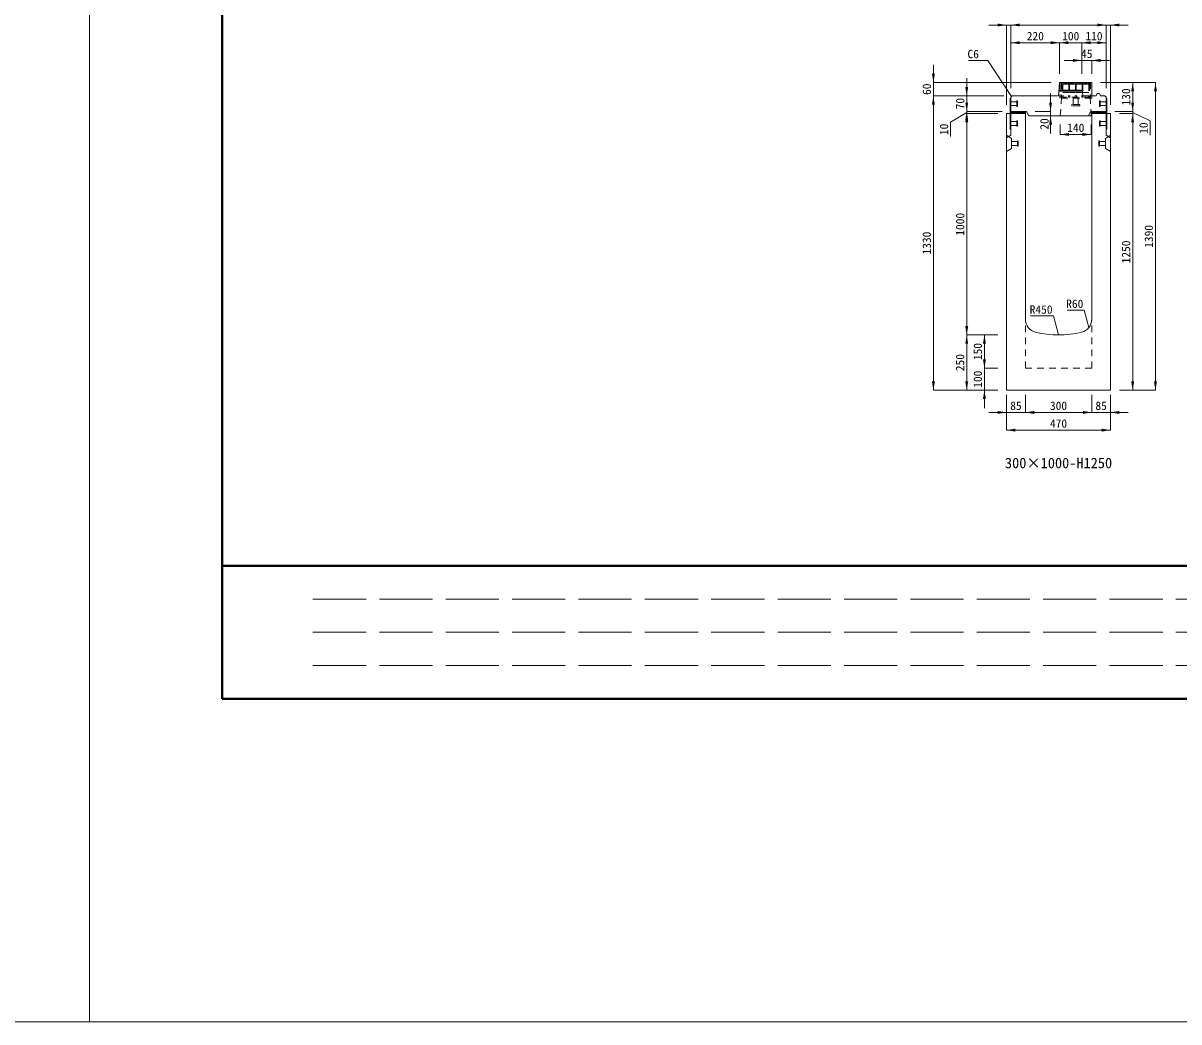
# Model space of a CAD drawing. Units: millimetres at full size, sheet at 1:40. Extents: x -1934 to 44546, y -100881 to -70395.
# Drawn here: x 27446 to 32669, y -100881 to -96370 of the extents above; entities that cross this region are included whole.
import ezdxf
from ezdxf.enums import TextEntityAlignment as Align

# ---------------------------------------------------------------- set-up
doc = ezdxf.new("R2010")
doc.units = ezdxf.units.MM
doc.header["$LTSCALE"] = 40
for name, pattern in [('CHAIN_DOUBLE_DASH', [23.5, 12, -1.5, 3.5, -1.5, 3.5, -1.5]), ('DASHED', [7.5, 6, -1.5]), ('USER1', [1.35, 0.75, -0.6]), ('USER2', [1.35, 0.75, -0.6])]:
    doc.linetypes.add(name, pattern=pattern)
for name, color, linetype, lineweight in [('0_2', 7, 'Continuous', 13), ('インサート', 92, 'USER2', 9), ('グレーチング', 7, 'USER2', 5), ('プレート', 7, 'USER1', 9), ('モルタル', 7, 'Continuous', 9), ('受枠', 3, 'USER2', 5), ('図枠', 7, 'Continuous', 5), ('寸法線', 7, 'Continuous', 9), ('引出線', 4, 'Continuous', 9), ('本体', 2, 'Continuous', 13), ('補助線', 8, 'CHAIN_DOUBLE_DASH', 5)]:
    doc.layers.add(name, color=color, linetype=linetype, lineweight=lineweight)
doc.layers.add('ハッチング_モルタル', color=30, linetype='Continuous')
doc.styles.add('ＭＳ ゴシック', font='')
doc.styles.get('ＭＳ ゴシック').set_extended_font_data('MS Gothic')

# ---------------------------------------------------------------- blocks, each defined once
blk = doc.blocks.new('filled_arrow')
at = {"color": 0, "linetype": 'Continuous', "lineweight": -2}
blk.add_solid([(7.5, 1.25), (0, 0), (7.5, -1.25)], dxfattribs=at)

msp = doc.modelspace()

# ---------------------------------------------------------------- hatches: boundary and pattern name
at = {"layer": 'ハッチング_モルタル'}
for points in [[(31909.82, -96768.55), (31909.82, -96778.55), (31974.82, -96778.55), (31974.82, -96768.55)], [(32274.82, -96768.55), (32274.82, -96778.55), (32339.82, -96778.55), (32339.82, -96768.55)]]:
    msp.add_hatch(color=256, dxfattribs=at).paths.add_polyline_path(points)

# ---------------------------------------------------------------- linework, layer by layer
at = {"layer": '0_2', "color": 1}
for p, q in [((27745.54, -100881.49), (27745.54, -86391.43)), ((-1933.8, -100881.49), (44545.54, -100881.49))]:
    msp.add_line(p, q, dxfattribs=at)
at = {"layer": 'インサート'}
for p, q in [((31909.82, -96725.05), (31936.82, -96725.05)), ((31909.82, -96725.05), (31909.82, -96742.05)), ((31939.82, -96721.05), (31936.82, -96721.05)), ((31936.82, -96721.05), (31936.82, -96746.05)), ((31939.82, -96746.05), (31939.82, -96721.05)), ((32309.82, -96721.05), (32312.82, -96721.05)), ((32309.82, -96746.05), (32309.82, -96721.05)), ((32312.82, -96721.05), (32312.82, -96746.05)), ((32339.82, -96725.05), (32312.82, -96725.05)), ((32339.82, -96725.05), (32339.82, -96742.05)), ((31909.82, -96742.05), (31936.82, -96742.05)), ((31936.82, -96746.05), (31939.82, -96746.05)), ((32312.82, -96746.05), (32309.82, -96746.05)), ((32339.82, -96742.05), (32312.82, -96742.05)), ((31909.82, -96815.04), (31936.82, -96815.04)), ((31909.82, -96815.04), (31909.82, -96832.04)), ((31909.82, -96832.04), (31936.82, -96832.04)), ((31939.82, -96811.04), (31936.82, -96811.04)), ((31936.82, -96811.04), (31936.82, -96836.04)), ((31936.82, -96836.04), (31939.82, -96836.04)), ((31939.82, -96836.04), (31939.82, -96811.04)), ((32309.82, -96811.05), (32312.82, -96811.05)), ((32309.82, -96836.05), (32309.82, -96811.05)), ((32312.82, -96836.05), (32309.82, -96836.05)), ((32312.82, -96811.05), (32312.82, -96836.05)), ((32339.82, -96815.05), (32312.82, -96815.05)), ((32339.82, -96832.05), (32312.82, -96832.05)), ((32339.82, -96815.05), (32339.82, -96832.05))]:
    msp.add_line(p, q, dxfattribs=at)
at = {"layer": 'インサート', "linetype": 'Continuous', "lineweight": 5}
for p, q in [((31912.82, -96922.05), (31912.82, -96905.05)), ((31939.82, -96905.05), (31912.82, -96905.05)), ((31939.82, -96922.05), (31912.82, -96922.05)), ((31939.82, -96926.05), (31939.82, -96901.05)), ((31942.82, -96901.05), (31939.82, -96901.05)), ((31942.82, -96926.05), (31939.82, -96926.05)), ((31942.82, -96926.05), (31942.82, -96901.05)), ((32306.82, -96901.05), (32306.82, -96926.05)), ((32306.82, -96901.05), (32309.82, -96901.05)), ((32306.82, -96926.05), (32309.82, -96926.05)), ((32309.82, -96901.05), (32309.82, -96926.05)), ((32309.82, -96905.05), (32336.82, -96905.05)), ((32309.82, -96922.05), (32336.82, -96922.05)), ((32336.82, -96905.05), (32336.82, -96922.05))]:
    msp.add_line(p, q, dxfattribs=at)
at = {"layer": 'グレーチング'}
for p, q in [((32265.32, -96639.05), (32140.32, -96639.05)), ((32140.32, -96639.05), (32140.32, -96645.05)), ((32140.32, -96645.05), (32141.32, -96646.05)), ((32141.32, -96646.05), (32141.32, -96697.05)), ((32145.32, -96645.05), (32144.32, -96646.05)), ((32144.32, -96646.05), (32144.32, -96697.05)), ((32145.32, -96639.05), (32145.32, -96645.05)), ((32145.32, -96645.05), (32170.32, -96639.05)), ((32145.32, -96645.05), (32170.32, -96645.05)), ((32170.32, -96639.05), (32170.32, -96645.05)), ((32170.32, -96645.05), (32171.32, -96646.05)), ((32171.32, -96646.05), (32171.32, -96697.05)), ((32175.32, -96645.05), (32174.32, -96646.05)), ((32174.32, -96646.05), (32174.32, -96697.05)), ((32175.32, -96639.05), (32175.32, -96645.05)), ((32175.32, -96645.05), (32200.32, -96639.05)), ((32175.32, -96645.05), (32200.32, -96645.05)), ((32200.32, -96639.05), (32200.32, -96645.05)), ((32200.32, -96645.05), (32201.32, -96646.05)), ((32201.32, -96646.05), (32201.32, -96697.05)), ((32205.32, -96645.05), (32204.32, -96646.05)), ((32204.32, -96646.05), (32204.32, -96697.05)), ((32205.32, -96639.05), (32205.32, -96645.05)), ((32205.32, -96645.05), (32230.32, -96639.05)), ((32205.32, -96645.05), (32230.32, -96645.05)), ((32230.32, -96639.05), (32230.32, -96645.05)), ((32230.32, -96645.05), (32231.32, -96646.05)), ((32231.32, -96646.05), (32231.32, -96697.05)), ((32235.32, -96645.05), (32234.32, -96646.05)), ((32234.32, -96646.05), (32234.32, -96697.05)), ((32235.32, -96639.05), (32235.32, -96645.05)), ((32235.32, -96645.05), (32260.32, -96639.05)), ((32235.32, -96645.05), (32260.32, -96645.05)), ((32260.32, -96639.05), (32260.32, -96645.05)), ((32260.32, -96645.05), (32261.32, -96646.05)), ((32261.32, -96646.05), (32261.32, -96697.05)), ((32265.32, -96645.05), (32264.32, -96646.05)), ((32264.32, -96646.05), (32264.32, -96697.05)), ((32265.32, -96639.05), (32265.32, -96645.05)), ((32140.32, -96698.05), (32141.32, -96697.05)), ((32140.32, -96704.05), (32140.32, -96698.05)), ((32140.32, -96704.05), (32145.32, -96704.05)), ((32144.32, -96683.05), (32171.32, -96683.05)), ((32145.32, -96698.05), (32144.32, -96697.05)), ((32145.32, -96704.05), (32145.32, -96698.05)), ((32170.32, -96698.05), (32171.32, -96697.05)), ((32170.32, -96704.05), (32170.32, -96698.05)), ((32170.32, -96704.05), (32175.32, -96704.05)), ((32174.32, -96683.05), (32201.32, -96683.05)), ((32175.32, -96698.05), (32174.32, -96697.05)), ((32175.32, -96704.05), (32175.32, -96698.05)), ((32200.32, -96698.05), (32201.32, -96697.05)), ((32200.32, -96704.05), (32200.32, -96698.05)), ((32200.32, -96704.05), (32205.32, -96704.05)), ((32204.32, -96683.05), (32231.32, -96683.05)), ((32205.32, -96698.05), (32204.32, -96697.05)), ((32205.32, -96704.05), (32205.32, -96698.05)), ((32230.32, -96698.05), (32231.32, -96697.05)), ((32230.32, -96704.05), (32230.32, -96698.05)), ((32230.32, -96704.05), (32235.32, -96704.05)), ((32234.32, -96683.05), (32261.32, -96683.05)), ((32235.32, -96698.05), (32234.32, -96697.05)), ((32235.32, -96704.05), (32235.32, -96698.05)), ((32260.32, -96698.05), (32261.32, -96697.05)), ((32260.32, -96704.05), (32260.32, -96698.05)), ((32260.32, -96704.05), (32265.32, -96704.05)), ((32265.32, -96698.05), (32264.32, -96697.05)), ((32265.32, -96704.05), (32265.32, -96698.05))]:
    msp.add_line(p, q, dxfattribs=at)
at = {"layer": 'プレート'}
for p, q in [((31909.82, -96718.54), (31906.62, -96718.54)), ((32343.02, -96718.54), (32339.82, -96718.54)), ((31909.82, -96763.54), (31906.62, -96763.54)), ((32343.02, -96763.54), (32339.82, -96763.54)), ((31909.82, -96793.54), (31906.62, -96793.54)), ((32343.02, -96793.54), (32339.82, -96793.54)), ((31909.82, -96838.55), (31906.62, -96838.55)), ((32343.02, -96838.55), (32339.82, -96838.55))]:
    msp.add_line(p, q, dxfattribs=at)
at = {"layer": 'プレート', "linetype": 'Continuous'}
for points in [[(31906.62, -96848.55), (31906.62, -96708.54), (31909.82, -96708.54), (31909.82, -96848.55)], [(32339.82, -96848.55), (32339.82, -96708.54), (32343.02, -96708.54), (32343.02, -96848.55)]]:
    msp.add_lwpolyline(points, close=True, dxfattribs=at)
at = {"layer": 'モルタル', "lineweight": 13}
msp.add_lwpolyline([(31909.82, -96768.55), (31974.82, -96768.55), (31974.82, -96778.55), (31909.82, -96778.55)], close=True, dxfattribs=at)
at = {"layer": 'モルタル'}
msp.add_lwpolyline([(32274.82, -96768.55), (32339.82, -96768.55), (32339.82, -96778.55), (32274.82, -96778.55)], close=True, dxfattribs=at)
at = {"layer": '受枠', "linetype": 'Continuous'}
for q in [(32130.82, -96638.55), (32274.82, -96698.55)]:
    msp.add_line((32274.82, -96638.55), q, dxfattribs=at)
at = {"layer": '受枠'}
for p, q in [((32130.82, -96638.55), (32130.82, -96708.55)), ((32136.82, -96638.55), (32136.82, -96704.05)), ((32268.82, -96638.55), (32268.82, -96704.05)), ((32130.82, -96704.05), (32274.82, -96704.05)), ((32274.82, -96708.55), (32130.82, -96708.55)), ((32191.49, -96738.21), (32191.49, -96708.55)), ((32214.16, -96738.21), (32214.16, -96708.55)), ((32274.82, -96698.55), (32274.82, -96708.55)), ((32184.96, -96739.28), (32184.96, -96742.48)), ((32219.62, -96738.21), (32186.02, -96738.21)), ((32219.62, -96743.54), (32186.02, -96743.54)), ((32220.69, -96739.28), (32220.69, -96742.48))]:
    msp.add_line(p, q, dxfattribs=at)
for centre, start, end in [((32186.02, -96739.28), 90, 180), ((32186.02, -96742.48), 180, 270), ((32219.62, -96739.28), 0, 90), ((32219.62, -96742.48), 270, 0)]:
    msp.add_arc(centre, 1.07, start, end, dxfattribs=at)
at = {"layer": '図枠', "lineweight": 40}
for p, q in [((28345.54, -99421.84), (28345.54, -88341.84)), ((28345.54, -98821.84), (43945.54, -98821.84)), ((28345.54, -99421.84), (43945.54, -99421.84))]:
    msp.add_line(p, q, dxfattribs=at)
at = {"layer": '図枠', "linetype": 'DASHED', "lineweight": 9}
for p, q in [((34995.54, -98971.84), (28745.54, -98971.84)), ((34995.54, -99121.84), (28745.54, -99121.84)), ((34995.54, -99271.84), (28745.54, -99271.84))]:
    msp.add_line(p, q, dxfattribs=at)
at = {"layer": '寸法線'}
for p, q in [((31989.82, -96378.55), (31809.82, -96378.55)), ((31889.82, -96738.55), (31889.82, -96378.55)), ((31909.82, -96378.55), (32339.82, -96378.55)), ((31909.82, -96664.55), (31909.82, -96378.55)), ((31909.82, -96664.55), (31909.82, -96378.55)), ((32259.82, -96378.55), (32439.82, -96378.55)), ((32339.82, -96664.55), (32339.82, -96378.55)), ((32339.82, -96664.55), (32339.82, -96378.55)), ((32359.82, -96738.55), (32359.82, -96378.55)), ((31909.82, -96458.55), (32129.82, -96458.55)), ((31909.82, -96664.55), (31909.82, -96458.55)), ((32129.82, -96598.55), (32129.82, -96458.55)), ((32309.82, -96458.55), (32129.82, -96458.55)), ((32129.82, -96598.55), (32129.82, -96458.55)), ((32229.82, -96458.55), (32339.82, -96458.55)), ((32229.82, -96598.55), (32229.82, -96458.55)), ((32339.82, -96664.55), (32339.82, -96458.55)), ((31559.22, -96558.55), (31559.22, -96778.55)), ((32354.82, -96538.55), (32149.82, -96538.55)), ((32229.82, -96598.55), (32229.82, -96538.55)), ((32229.82, -96598.55), (32229.82, -96568.55)), ((32274.82, -96598.55), (32274.82, -96538.55)), ((31709.82, -96848.55), (31709.82, -96618.55)), ((32090.82, -96638.55), (31559.22, -96638.55)), ((32314.82, -96638.55), (32562.81, -96638.55)), ((32314.82, -96638.55), (32459.82, -96638.55)), ((32459.82, -96768.55), (32459.82, -96638.55)), ((32562.81, -98028.55), (32562.81, -96638.55)), ((31559.22, -98028.55), (31559.22, -96698.55)), ((31877.82, -96698.55), (31559.22, -96698.55)), ((31875.82, -96698.55), (31559.22, -96698.55)), ((31709.82, -96688.55), (31709.82, -96858.55)), ((31875.82, -96698.55), (31709.82, -96698.55)), ((32088.79, -96688.55), (32088.79, -96868.55)), ((32459.82, -96688.55), (32459.82, -96858.55)), ((31709.82, -96773.55), (31637.22, -96817.58)), ((31869.82, -96768.55), (31709.82, -96768.55)), ((31869.82, -96768.55), (31709.82, -96768.55)), ((31709.82, -97778.55), (31709.82, -96778.55)), ((31849.82, -96778.55), (31709.82, -96778.55)), ((31849.82, -96778.55), (31709.82, -96778.55)), ((32019.82, -96768.55), (32088.79, -96768.55)), ((32379.82, -96768.55), (32459.82, -96768.55)), ((32379.82, -96768.55), (32459.82, -96768.55)), ((32399.82, -96778.55), (32459.82, -96778.55)), ((32399.82, -96778.55), (32459.82, -96778.55)), ((32459.82, -96773.55), (32538.85, -96811.97)), ((32459.82, -98028.55), (32459.82, -96778.55)), ((31637.22, -96817.58), (31637.22, -96882.45)), ((32029.82, -96788.55), (32088.79, -96788.55)), ((32132.82, -96828.55), (32132.82, -96872.77)), ((32272.82, -96828.55), (32272.82, -96872.77)), ((32538.85, -96811.97), (32538.85, -96876.84)), ((32132.82, -96872.77), (32272.82, -96872.77)), ((31849.82, -97778.55), (31709.82, -97778.55)), ((31709.82, -98028.55), (31709.82, -97778.55)), ((31849.82, -97778.55), (31709.82, -97778.55)), ((31789.82, -97928.55), (31789.82, -97778.55)), ((31849.82, -97778.55), (31789.82, -97778.55)), ((31789.82, -98108.55), (31789.82, -97848.55)), ((31849.82, -97928.55), (31789.82, -97928.55)), ((31849.82, -97928.55), (31789.82, -97928.55)), ((31849.82, -98028.55), (31559.22, -98028.55)), ((31849.82, -98028.55), (31709.82, -98028.55)), ((31849.82, -98028.55), (31789.82, -98028.55)), ((32399.82, -98028.55), (32562.81, -98028.55)), ((32399.82, -98028.55), (32459.82, -98028.55)), ((31889.82, -98048.55), (31889.82, -98128.55)), ((31889.82, -98048.55), (31889.82, -98208.55)), ((31974.82, -98048.55), (31974.82, -98128.55)), ((31974.82, -98048.55), (31974.82, -98128.55)), ((32274.82, -98048.55), (32274.82, -98128.55)), ((32274.82, -98048.55), (32274.82, -98128.55)), ((32359.82, -98048.55), (32359.82, -98128.55)), ((32359.82, -98048.55), (32359.82, -98208.55)), ((31809.82, -98128.55), (32054.82, -98128.55)), ((31974.82, -98128.55), (32274.82, -98128.55)), ((32194.82, -98128.55), (32439.82, -98128.55)), ((31889.82, -98208.55), (32359.82, -98208.55))]:
    msp.add_line(p, q, dxfattribs=at)
at = {"layer": '引出線'}
for points in [[(31912.82, -96701.55), (31804.83, -96538.55), (31717.72, -96538.55)], [(32261.89, -97745.23), (32240.88, -97666.81), (32163.37, -97666.81)], [(32124.82, -97778.55), (32101.8, -97692.62), (31998.31, -97692.62)]]:
    msp.add_lwpolyline(points, dxfattribs=at)
at = {"layer": '本体'}
for p, q in [((32124.82, -96698.55), (32129.82, -96638.55)), ((32233.07, -96677.55), (32126.57, -96677.55)), ((32232.74, -96673.55), (32126.91, -96673.55)), ((32129.82, -96638.55), (32166.82, -96638.55)), ((32166.82, -96638.55), (32169.82, -96641.55)), ((32169.82, -96641.55), (32189.82, -96641.55)), ((32189.82, -96641.55), (32192.82, -96638.55)), ((32192.82, -96638.55), (32229.82, -96638.55)), ((32229.82, -96638.55), (32234.82, -96698.55)), ((31909.82, -96704.55), (31915.82, -96698.55)), ((31909.82, -96704.55), (31909.82, -96768.55)), ((31915.82, -96698.55), (32124.82, -96698.55)), ((32234.82, -96698.55), (32294.82, -96698.55)), ((32294.82, -96698.55), (32299.82, -96688.55)), ((32299.82, -96688.55), (32309.82, -96688.55)), ((32309.82, -96688.55), (32314.82, -96698.55)), ((32314.82, -96698.55), (32333.82, -96698.55)), ((32333.82, -96698.55), (32339.82, -96704.55)), ((32339.82, -96704.55), (32339.82, -96768.55)), ((31909.82, -96768.55), (31979.82, -96768.55)), ((31979.82, -96768.55), (31989.82, -96788.55)), ((32269.82, -96768.55), (32259.82, -96788.55)), ((32269.82, -96768.55), (32339.82, -96768.55)), ((31989.82, -96788.55), (32259.82, -96788.55))]:
    msp.add_line(p, q, dxfattribs=at)
at = {"layer": '本体', "linetype": 'USER2', "lineweight": 9}
for p, q in [((32137.82, -96704.05), (32132.82, -96788.55)), ((32267.82, -96704.05), (32271.64, -96768.55))]:
    msp.add_line(p, q, dxfattribs=at)
at = {"layer": '本体', "lineweight": 20}
for p, q in [((31889.82, -98028.55), (31889.82, -96778.55)), ((31889.82, -96778.55), (31974.82, -96778.55)), ((31909.82, -96778.55), (31974.82, -96778.55)), ((31909.82, -96778.55), (31909.82, -96875.55)), ((31974.82, -97708.23), (31974.82, -96778.55)), ((32274.82, -97708.02), (32274.82, -96778.55)), ((32274.82, -96778.55), (32359.82, -96778.55)), ((32339.82, -96778.55), (32339.82, -96875.55)), ((32359.82, -98028.55), (32359.82, -96778.55)), ((31889.82, -96888.05), (31909.82, -96875.55)), ((31889.82, -96876.55), (31912.82, -96891.05)), ((32336.82, -96891.05), (32359.82, -96876.55)), ((32359.82, -96888.05), (32339.82, -96875.55)), ((31912.82, -96936.05), (31889.82, -96950.55)), ((31912.82, -96936.05), (31912.82, -96891.05)), ((32336.82, -96936.05), (32336.82, -96891.05)), ((32359.82, -96950.55), (32336.82, -96936.05)), ((31889.82, -98028.55), (32359.82, -98028.55))]:
    msp.add_line(p, q, dxfattribs=at)
at = {"layer": '本体', "linetype": 'USER2', "lineweight": 20}
for p, q in [((31974.82, -97928.55), (31974.82, -97708.23)), ((32274.82, -97928.55), (32274.82, -97708.02))]:
    msp.add_line(p, q, dxfattribs=at)
at = {"layer": '本体', "linetype": 'USER1', "lineweight": 20}
msp.add_line((31974.82, -97928.55), (32274.82, -97928.55), dxfattribs=at)
at = {"layer": '本体', "lineweight": 20}
for centre, radius, start, end in [((32034.82, -97708.02), 60, 180, 256.65766), ((32214.82, -97708.02), 60, 283.34239, 0), ((32124.82, -97328.55), 450, 256.65766, 283.34239)]:
    msp.add_arc(centre, radius, start, end, dxfattribs=at)
at = {"layer": '補助線'}
for p in [(32271.64, -96768.55), (32259.82, -96788.55)]:
    msp.add_line(p, (32272.82, -96788.55), dxfattribs=at)

# ---------------------------------------------------------------- block references
at = {"layer": '寸法線', "xscale": 5.33, "yscale": 5.33}
for p, rotation in [((31889.82, -96378.55), 180), ((32339.82, -96378.55), 180), ((32339.82, -96378.55), 180), ((32129.82, -96458.55), 180), ((32339.82, -96458.55), 180), ((32229.82, -96538.55), 180), ((31559.22, -96638.55), 90), ((31709.82, -96698.55), 90), ((32459.82, -96638.55), 270), ((32562.81, -96638.55), 270), ((31559.22, -96698.55), 270), ((31559.22, -96698.55), 270), ((31709.82, -96768.55), 90), ((32088.79, -96768.55), 90), ((32459.82, -96768.55), 90), ((32459.82, -96768.55), 90), ((31709.82, -96768.55), 270), ((31709.82, -96778.55), 270), ((31709.82, -96778.55), 270), ((32459.82, -96778.55), 270), ((32459.82, -96778.55), 270), ((32088.79, -96788.55), 270), ((32272.82, -96872.77), 180), ((31709.82, -97778.55), 90), ((31709.82, -97778.55), 270), ((31789.82, -97778.55), 270), ((31789.82, -97928.55), 90), ((31789.82, -97928.55), 90), ((31559.22, -98028.55), 90), ((31709.82, -98028.55), 90), ((31789.82, -98028.55), 270), ((32459.82, -98028.55), 90), ((32562.81, -98028.55), 90), ((31889.82, -98128.55), 180), ((32274.82, -98128.55), 180), ((32274.82, -98128.55), 180), ((32359.82, -98208.55), 180)]:
    msp.add_blockref('filled_arrow', p, dxfattribs=dict(at, rotation=rotation))
for p in [(31909.82, -96378.55), (31909.82, -96378.55), (32359.82, -96378.55), (31909.82, -96458.55), (32129.82, -96458.55), (32229.82, -96458.55), (32229.82, -96458.55), (32274.82, -96538.55), (32132.82, -96872.77), (31974.82, -98128.55), (31974.82, -98128.55), (32359.82, -98128.55), (31889.82, -98208.55)]:
    msp.add_blockref('filled_arrow', p, dxfattribs=at)
at = {"layer": '引出線', "xscale": 0.133, "yscale": 0.133}
for p, rotation in [((31912.82, -96701.55), 123.5), ((32261.89, -97745.23), 105), ((32124.82, -97778.55), 105)]:
    msp.add_blockref('filled_arrow', p, dxfattribs=dict(at, rotation=rotation))

# ---------------------------------------------------------------- texts
at = {"layer": '0_2', "style": 'ＭＳ ゴシック'}
msp.add_text('300×1000-H1250', height=47.47, dxfattribs=at).set_placement((32124.82, -98356.88), align=Align.MIDDLE_CENTER)
at = {"layer": '寸法線', "style": 'ＭＳ ゴシック'}
for s, p in [('220', (32019.82, -96428.55)), ('100', (32179.82, -96428.55)), ('110', (32284.82, -96428.55)), ('45', (32252.32, -96508.55)), ('140', (32202.82, -96842.77)), ('85', (31932.32, -98098.55)), ('300', (32124.82, -98098.55)), ('85', (32317.32, -98098.55)), ('470', (32124.82, -98178.55))]:
    msp.add_text(s, height=37.98, dxfattribs=at).set_placement(p, align=Align.MIDDLE_CENTER)
for s, p in [('60', (31529.22, -96668.55)), ('130', (32429.82, -96703.55)), ('70', (31679.82, -96733.55)), ('10', (31607.22, -96850.02)), ('20', (32060.79, -96825.55)), ('10', (32508.85, -96844.41)), ('1000', (31679.82, -97278.55)), ('1390', (32532.81, -97333.55)), ('1330', (31529.22, -97363.55)), ('1250', (32429.82, -97403.55)), ('150', (31759.82, -97853.55)), ('250', (31679.82, -97903.55)), ('100', (31759.82, -97978.55))]:
    msp.add_text(s, height=37.98, rotation=90, dxfattribs=at).set_placement(p, align=Align.MIDDLE_CENTER)
at = {"layer": '引出線', "style": 'ＭＳ ゴシック'}
for s, p in [('C6', (31764.83, -96490.55)), ('R60', (32236.88, -97618.81)), ('R450', (32097.8, -97644.62))]:
    msp.add_text(s, height=37.98, dxfattribs=at).set_placement(p, align=Align.TOP_RIGHT)

doc.saveas('drawing.dxf')
